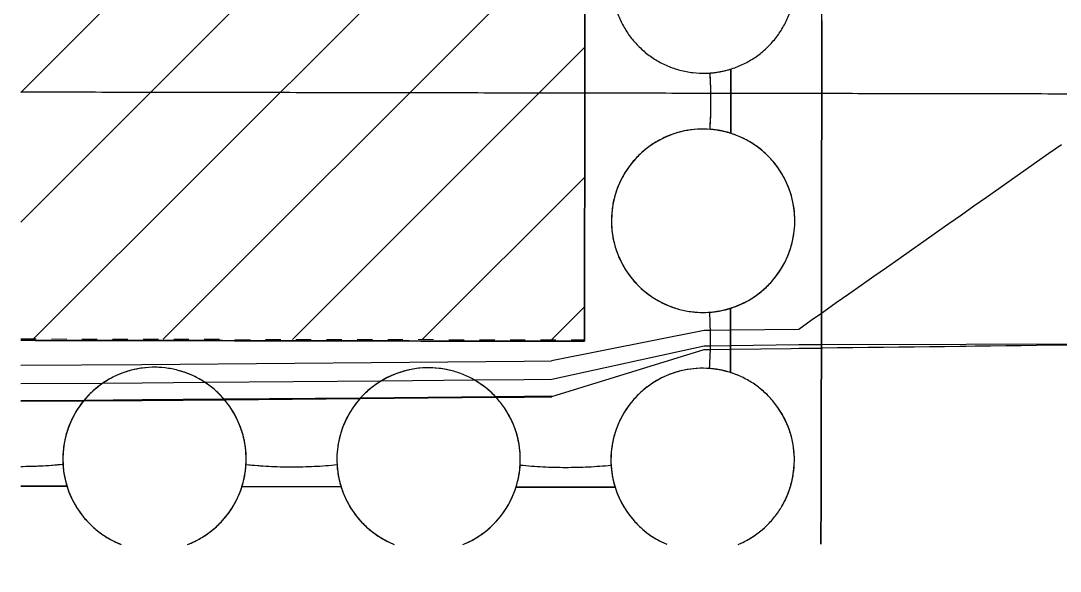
# Model space of a CAD drawing. Header units: metres. Extents: x -354 to -91, y 3 to 562.
# Drawn here: x -275.82 to -269.03, y 503.12 to 506.72 of the extents above; entities that cross this region are included whole.
import ezdxf

# ---------------------------------------------------------------- set-up
doc = ezdxf.new("R2010")
doc.units = ezdxf.units.M
doc.linetypes.add('JacobsDash', pattern=[0.0045, 0.003, -0.0015])
for name, color, linetype, lineweight in [('A-DETL', 7, 'Continuous', 13), ('A-DETL-GENF', 7, 'Continuous', 9), ('A-GENM', 7, 'Continuous', 25)]:
    doc.layers.add(name, color=color, linetype=linetype, lineweight=lineweight)

# ---------------------------------------------------------------- blocks, each defined once
blk = doc.blocks.new('T2DPAA-T2D-C3S-RW-M2D-100010_dwg-40802999-DRG-2873034 - CONSTRUCTION SEQUENCE STAGE A8')
at = {"color": 254, "lineweight": 25, "true_color": 0xdedede}
for p, q in [((8.7431, -591.7589), (8.5348, -590.9945)), ((8.4154, -591.4499), (8.3077, -591.0549)), ((8.4213, -591.4527), (8.3125, -591.0536)), ((8.5595, -591.5416), (8.4188, -591.0253)), ((8.5165, -591.8209), (8.4155, -591.4504)), ((8.5213, -591.8196), (8.4213, -591.4527)), ((8.6274, -591.7906), (8.5595, -591.5416)), ((8.6594, -592.3402), (8.5165, -591.8209)), ((8.6632, -592.3352), (8.5213, -591.8196)), ((8.7366, -592.1873), (8.6274, -591.7906)), ((9.043, -593.3006), (8.7366, -592.1873)), ((8.8947, -593.1949), (8.6594, -592.3402)), ((8.9008, -593.1982), (8.6632, -592.3352)), ((9.1312, -594.0544), (8.8947, -593.1949)), ((9.1342, -594.0464), (8.9008, -593.1982)), ((9.2046, -593.8876), (9.043, -593.3006)), ((9.7948, -595.326), (9.8302, -595.453)), ((9.8191, -595.3204), (9.8543, -595.4466)), ((9.951, -595.4211), (9.9156, -595.2939)), ((9.8302, -595.453), (9.99, -596.0262))]:
    blk.add_line(p, q, dxfattribs=at)
at = {"color": 254, "lineweight": 25, "true_color": 0xd0d0d0}
blk.add_line((9.99, -596.0262), (9.9918, -596.0327), dxfattribs=at)
at = {"color": 254, "lineweight": 25, "true_color": 0xdedede, "flags": 128}
for points in [[(9.4546, -594.3427), (9.4064, -594.1687), (8.7431, -591.7589)], [(9.3389, -594.3747), (9.2908, -594.2006), (9.2046, -593.8876)], [(9.2281, -594.4054), (9.1799, -594.2313), (9.1312, -594.0544)], [(9.2329, -594.4041), (9.1847, -594.23), (9.1347, -594.0481)], [(9.231, -594.4046), (9.7844, -595.2887), (9.7948, -595.326)], [(9.3418, -594.3739), (9.8085, -595.282), (9.8191, -595.3204)], [(9.9156, -595.2939), (9.9048, -595.2553), (9.4575, -594.3419)], [(10.2097, -595.9682), (10.1478, -595.9163), (10.0712, -595.852), (9.951, -595.4211)], [(9.8543, -595.4466), (9.9748, -595.8789), (10.0127, -596.0202)], [(9.99, -596.0262), (9.9649, -595.9364), (9.9508, -595.8856)]]:
    blk.add_lwpolyline(points, dxfattribs=at)
at = {"color": 254, "lineweight": 25, "true_color": 0xd0d0d0, "flags": 128}
for points in [[(11.6799, -597.2019), (11.6033, -597.1376), (11.5267, -597.0733), (11.4501, -597.009), (11.3734, -596.9448), (11.2968, -596.8805), (11.2202, -596.8162), (11.1436, -596.7519), (11.067, -596.6876), (10.9904, -596.6234), (10.9138, -596.5591), (10.8372, -596.4948), (10.7606, -596.4305), (10.684, -596.3663), (10.6074, -596.302), (10.5308, -596.2377), (10.4542, -596.1734), (10.3776, -596.1091), (10.301, -596.0449), (10.2244, -595.9806), (10.2097, -595.9682)], [(10.422, -597.5738), (10.395, -597.4775), (10.3681, -597.3812), (10.3412, -597.2849), (10.3142, -597.1886), (10.2873, -597.0923), (10.2604, -596.996), (10.2442, -596.9382), (10.2335, -596.8997), (10.2066, -596.8033), (10.1798, -596.707), (10.1529, -596.6107), (10.126, -596.5143), (10.0992, -596.418), (10.0723, -596.3217), (10.0455, -596.2254), (10.0186, -596.129), (9.9918, -596.0327), (9.99, -596.0262)], [(10.0127, -596.0202), (10.2575, -596.9345), (10.6067, -598.2342)]]:
    blk.add_lwpolyline(points, dxfattribs=at)
blk = doc.blocks.new('T2DPAA-T2D-PWC-RW-M2D-100010_RoadDesign_rvt-1-DRG-2873034 - CONSTRUCTION SEQUENCE STAGE A8')
at = {"color": 254, "lineweight": 25, "true_color": 0xd0d0d0, "rotation": 75.11694444444437}
blk.add_blockref('T2DPAA-T2D-C3S-RW-M2D-100010_dwg-40802999-DRG-2873034 - CONSTRUCTION SEQUENCE STAGE A8', (-1722.337, 648.0105), dxfattribs=at)
blk = doc.blocks.new('Foundations-Piles - Px-1200-66435320-DRG-2873034 - CONSTRUCTION SEQUENCE STAGE A8')
at = {"layer": 'A-GENM', "color": 9, "true_color": 0xbebebe}
for start, end in [(114.85692, 171.79501), (114.54545, 122.72727), (114.54545, 114.85692), (106.36364, 114.54545), (112.74436, 114.54545), (9.16471, 112.74436), (98.18182, 106.36364), (90, 98.18182), (81.81818, 90), (73.63636, 81.81818), (65.45455, 73.63636), (57.27273, 65.45455), (122.72727, 130.90909), (49.09091, 57.27273), (130.90909, 139.09091), (40.90909, 49.09091), (139.09091, 147.27273), (32.72727, 40.90909), (147.27273, 155.45455), (24.54545, 32.72727), (155.45455, 163.63636), (16.36364, 24.54545), (163.63636, 171.79501), (8.18182, 16.36364), (8.18182, 9.16471), (6.6145, 8.18182), (0, 8.18182), (1.49825, 6.6145), (351.81818, 0), (0, 1.49825), (358.90106, 0), (351.81818, 358.90106), (343.63636, 351.81818), (343.63636, 351.81818), (335.45455, 343.63636), (335.45455, 343.63636), (253.63636, 335.45455), (327.27273, 335.45455), (319.09091, 327.27273), (217.642, 220.90909), (217.642, 220.90909), (220.90909, 237.27273), (220.90909, 229.09091), (310.90909, 319.09091), (229.09091, 237.27273), (302.72727, 310.90909), (237.27273, 245.45455), (237.27273, 245.45455), (294.54545, 302.72727), (245.45455, 253.50279), (245.45455, 253.50279), (253.63636, 261.81818), (261.81818, 270), (270, 278.18182), (278.18182, 286.36364), (286.36364, 294.54545)]:
    blk.add_arc((0, 0), 0.6, start, end, dxfattribs=at)
blk = doc.blocks.new('Foundations-Piles - Px-1200-66435321-DRG-2873034 - CONSTRUCTION SEQUENCE STAGE A8')
at = {"layer": 'A-GENM', "color": 9, "true_color": 0xbebebe}
for start, end in [(9.18593, 180), (114.54545, 122.72727), (106.36364, 114.54545), (98.18182, 106.36364), (90, 98.18182), (81.81818, 90), (73.63636, 81.81818), (65.45455, 73.63636), (57.27273, 65.45455), (122.72727, 130.90909), (49.09091, 57.27273), (130.90909, 139.09091), (40.90909, 49.09091), (139.09091, 147.27273), (32.72727, 40.90909), (147.27273, 155.45455), (24.54545, 32.72727), (155.45455, 163.63636), (16.36364, 24.54545), (163.63636, 171.81818), (8.18182, 16.36364), (171.81818, 180), (8.18182, 9.18593), (6.58067, 8.18182), (0, 8.18182), (1.55566, 6.58067), (180, 188.18182), (180, 188.18182), (351.81818, 0), (0, 1.55566), (358.85895, 0), (205.00545, 358.85895), (188.18182, 189.78494), (188.18182, 189.78494), (189.85499, 202.99039), (189.85499, 196.36364), (343.63636, 351.81818), (196.36364, 204.54545), (335.45455, 343.63636), (202.99039, 204.54545), (204.54545, 205.00545), (204.54545, 212.72727), (327.27273, 335.45455), (212.72727, 220.90909), (319.09091, 327.27273), (220.90909, 229.09091), (310.90909, 319.09091), (229.09091, 237.27273), (302.72727, 310.90909), (237.27273, 245.45455), (294.54545, 302.72727), (245.45455, 253.63636), (253.63636, 261.81818), (261.81818, 270), (270, 278.18182), (278.18182, 286.36364), (286.36364, 294.54545)]:
    blk.add_arc((0, 0), 0.6, start, end, dxfattribs=at)
blk = doc.blocks.new('Foundations-Piles - Px-1200-66435322-DRG-2873034 - CONSTRUCTION SEQUENCE STAGE A8')
at = {"layer": 'A-GENM', "color": 9, "true_color": 0xbebebe}
for start, end in [(114.54545, 122.72727), (114.54545, 122.72727), (106.36364, 114.54545), (106.36364, 114.54545), (98.18182, 106.36364), (98.18182, 106.36364), (90, 98.18182), (90, 98.18182), (81.81818, 90), (81.81818, 90), (73.63636, 81.81818), (73.63636, 81.81818), (65.45455, 73.63636), (65.45455, 73.63636), (57.27273, 65.45455), (57.27273, 65.45455), (122.72727, 130.90909), (122.72727, 130.90909), (49.09091, 57.27273), (49.09091, 57.27273), (130.90909, 139.09091), (130.90909, 139.09091), (40.90909, 49.09091), (40.90909, 49.09091), (139.09091, 147.27273), (139.09091, 147.27273), (32.72727, 40.90909), (32.72727, 40.90909), (147.27273, 155.45455), (147.27273, 155.45455), (24.54545, 32.72727), (24.54545, 32.72727), (155.45455, 163.63636), (155.45455, 163.63636), (16.36364, 24.54545), (16.36364, 24.54545), (163.63636, 171.81818), (163.63636, 171.81818), (9.16471, 16.36364), (8.18182, 16.36364), (171.81818, 180), (171.81818, 180), (6.6145, 9.16471), (0, 8.18182), (1.49825, 6.6145), (180, 188.18182), (180, 188.18182), (351.81818, 0), (0, 1.49825), (358.90106, 0), (351.81818, 358.90106), (188.18182, 196.36364), (188.18182, 196.36364), (343.63636, 351.81818), (343.63636, 351.81818), (196.36364, 202.93324), (196.36364, 204.54545), (335.45455, 343.63636), (335.45455, 343.63636), (202.93324, 204.54545), (204.54545, 205.02235), (204.54545, 212.72727), (205.02235, 212.72727), (327.27273, 335.45455), (327.27273, 335.45455), (212.72727, 220.90909), (212.72727, 220.90909), (319.09091, 327.27273), (319.09091, 327.27273), (220.90909, 229.09091), (220.90909, 229.09091), (310.90909, 319.09091), (310.90909, 319.09091), (229.09091, 237.27273), (229.09091, 237.27273), (302.72727, 310.90909), (302.72727, 310.90909), (237.27273, 245.45455), (237.27273, 245.45455), (294.54545, 302.72727), (294.54545, 302.72727), (245.45455, 253.63636), (245.45455, 253.63636), (253.63636, 261.81818), (253.63636, 261.81818), (261.81818, 270), (261.81818, 270), (270, 278.18182), (270, 278.18182), (278.18182, 286.36364), (278.18182, 286.36364), (286.36364, 294.54545), (286.36364, 294.54545)]:
    blk.add_arc((0, 0), 0.6, start, end, dxfattribs=at)
blk = doc.blocks.new('Foundations-Piles - Px-1200-66435334-DRG-2873034 - CONSTRUCTION SEQUENCE STAGE A8')
at = {"layer": 'A-GENM', "color": 9, "true_color": 0xbebebe}
for start, end in [(114.85692, 172.72251), (114.54545, 122.72727), (114.54545, 114.85692), (106.36364, 114.54545), (112.74436, 114.54545), (0, 112.74436), (98.18182, 106.36364), (90, 98.18182), (81.81818, 90), (73.63636, 81.81818), (65.45455, 73.63636), (57.27273, 65.45455), (122.72727, 130.90909), (49.09091, 57.27273), (130.90909, 139.09091), (40.90909, 49.09091), (139.09091, 147.27273), (32.72727, 40.90909), (147.27273, 155.45455), (24.54545, 32.72727), (155.45455, 163.63636), (16.36364, 24.54545), (163.63636, 171.81818), (8.18182, 16.36364), (171.81818, 172.72251), (0, 8.18182), (351.81818, 0), (351.81818, 0), (343.63636, 351.81818), (343.63636, 351.81818), (327.27273, 343.63636), (335.45455, 343.63636), (327.27273, 335.45455), (319.09091, 327.27273), (319.09091, 327.27273), (216.82657, 268.78954), (216.82657, 220.90909), (220.90909, 229.09091), (279.62523, 319.09091), (310.90909, 319.09091), (229.09091, 237.27273), (302.72727, 310.90909), (237.27273, 245.45455), (294.54545, 302.72727), (245.45455, 253.63636), (253.63636, 261.81818), (261.81818, 270), (268.78954, 270), (270, 278.18182), (270, 271.84448), (271.84448, 276.52848), (276.52848, 278.18182), (278.18182, 286.36364), (278.18182, 279.62523), (286.36364, 294.54545)]:
    blk.add_arc((0, 0), 0.6, start, end, dxfattribs=at)
blk = doc.blocks.new('Foundations-Piles - Px-1200-66435335-DRG-2873034 - CONSTRUCTION SEQUENCE STAGE A8')
at = {"layer": 'A-GENM', "color": 9, "true_color": 0xbebebe}
for start, end in [(114.85692, 173.65938), (114.54545, 122.72727), (114.54545, 114.85692), (106.36364, 114.54545), (112.74436, 114.54545), (49.09091, 112.74436), (98.18182, 106.36364), (90, 98.18182), (81.81818, 90), (73.63636, 81.81818), (65.45455, 73.63636), (57.27273, 65.45455), (122.72727, 130.90909), (49.09091, 57.27273), (130.90909, 139.09091), (8.18182, 49.09091), (40.90909, 49.09091), (139.09091, 147.27273), (32.72727, 40.90909), (147.27273, 155.45455), (24.54545, 32.72727), (155.45455, 163.63636), (16.36364, 24.54545), (163.63636, 171.81818), (8.18182, 16.36364), (171.81818, 173.65938), (0, 8.18182), (0, 8.18182), (279.62523, 0), (351.81818, 0), (343.63636, 351.81818), (335.45455, 343.63636), (327.27273, 335.45455), (319.09091, 327.27273), (216.01114, 268.78954), (216.01114, 220.90909), (220.90909, 229.09091), (310.90909, 319.09091), (229.09091, 237.27273), (302.72727, 310.90909), (237.27273, 245.45455), (294.54545, 302.72727), (245.45455, 253.63636), (253.63636, 261.81818), (261.81818, 270), (268.78954, 270), (270, 278.18182), (270, 271.84448), (271.84448, 276.52848), (276.52848, 278.18182), (278.18182, 286.36364), (278.18182, 279.62523), (286.36364, 294.54545)]:
    blk.add_arc((0, 0), 0.6, start, end, dxfattribs=at)
blk = doc.blocks.new('Shotcrete Adaptive v1 - 1200 Dia Pile _ 1_7929 Spacing-66571863-DRG-2873034 - CONSTRUCTION SEQUENCE STAGE A8')
at = {"layer": 'A-GENM', "color": 9, "true_color": 0xbebebe}
for p, q in [((-0.3241, 0.18), (-0.0221, 0.18)), ((-0.0221, 0.18), (-0.3241, 0.18))]:
    blk.add_line(p, q, dxfattribs=at)
for centre, radius, start, end in [((-0.8964, 0), 0.6, 10.0737, 17.4576), ((-0.8964, 0), 0.6, 10.40398, 17.4576), ((-0.8964, 0), 0.6, 10.0737, 10.40398), ((-0.8964, 0), 0.6, 7.96431, 10.0737), ((-0.8964, 0), 0.6, 7.96431, 10.0737), ((-0.8964, 0), 0.6, 3.35036, 7.96431), ((-0.8964, 0), 0.6, 3.35036, 7.96431), ((0, -2.92), 2.97, 90.42228, 95.74839), ((0, -2.92), 2.97, 92.87419, 95.74839), ((0, -2.92), 2.97, 90.42228, 92.87419)]:
    blk.add_arc(centre, radius, start, end, dxfattribs=at)
blk = doc.blocks.new('Shotcrete Adaptive v1 - 1200 Dia Pile _ 1_7929 Spacing-66571866-DRG-2873034 - CONSTRUCTION SEQUENCE STAGE A8')
at = {"layer": 'A-GENM', "color": 9, "true_color": 0xbebebe}
for p, q in [((-0.3241, 0.18), (0.3241, 0.18)), ((0.3241, 0.18), (-0.3241, 0.18))]:
    blk.add_line(p, q, dxfattribs=at)
for centre, radius, start, end in [((-0.8964, 0), 0.6, 10.0737, 17.4576), ((-0.8964, 0), 0.6, 10.40398, 17.4576), ((0.8965, 0), 0.6, 165.20537, 167.05991), ((0.8965, 0), 0.6, 165.20537, 167.05991), ((0.8965, 0), 0.6, 164.95149, 165.18166), ((0.8965, 0), 0.6, 164.95149, 165.18166), ((0.8965, 0), 0.6, 164.01309, 164.56302), ((0.8965, 0), 0.6, 164.01309, 164.56302), ((0.8965, 0), 0.6, 162.5424, 164.01309), ((0.8965, 0), 0.6, 162.5424, 164.01309), ((-0.8964, 0), 0.6, 10.0737, 10.40398), ((-0.8964, 0), 0.6, 7.96431, 10.0737), ((-0.8964, 0), 0.6, 7.96431, 10.0737), ((-0.8964, 0), 0.6, 3.35036, 7.96431), ((-0.8964, 0), 0.6, 3.35036, 7.96431), ((0.8965, 0), 0.6, 173.40836, 173.63869), ((0.8965, 0), 0.6, 173.40836, 173.63869), ((0.8965, 0), 0.6, 171.75172, 173.39264), ((0.8965, 0), 0.6, 171.75172, 173.39264), ((0.8965, 0), 0.6, 167.05991, 171.75172), ((0.8965, 0), 0.6, 169.59602, 171.75172), ((0.8965, 0), 0.6, 167.05991, 169.59602), ((0, -2.92), 2.97, 92.87419, 95.74839), ((0, -2.92), 2.97, 92.87419, 95.74839), ((0, -2.92), 2.97, 84.25161, 92.87419), ((0, -2.92), 2.97, 90, 92.87419), ((0, -2.92), 2.97, 87.12581, 90), ((0, -2.92), 2.97, 84.25161, 87.12581), ((0.8965, 0), 0.6, 174.83994, 176.64964), ((0.8965, 0), 0.6, 174.83994, 176.64964), ((0.8965, 0), 0.6, 173.69145, 174.83994), ((0.8965, 0), 0.6, 173.69145, 174.83994)]:
    blk.add_arc(centre, radius, start, end, dxfattribs=at)
blk = doc.blocks.new('Shotcrete Adaptive v1 - 1200 Dia Pile _ 1_7929 Spacing-66571869-DRG-2873034 - CONSTRUCTION SEQUENCE STAGE A8')
at = {"layer": 'A-GENM', "color": 9, "true_color": 0xbebebe}
for p, q in [((-0.3241, 0.18), (0.3241, 0.18)), ((0.3241, 0.18), (-0.3241, 0.18))]:
    blk.add_line(p, q, dxfattribs=at)
for centre, radius, start, end in [((-0.8964, 0), 0.6, 10.0737, 17.4576), ((-0.8964, 0), 0.6, 10.40398, 17.4576), ((0.8965, 0), 0.6, 165.20537, 167.05991), ((0.8965, 0), 0.6, 165.20537, 167.05991), ((0.8965, 0), 0.6, 164.95149, 165.18166), ((0.8965, 0), 0.6, 164.95149, 165.18166), ((0.8965, 0), 0.6, 164.01309, 164.56302), ((0.8965, 0), 0.6, 164.01309, 164.56302), ((0.8965, 0), 0.6, 162.5424, 164.01309), ((0.8965, 0), 0.6, 162.5424, 164.01309), ((-0.8964, 0), 0.6, 10.0737, 10.40398), ((-0.8964, 0), 0.6, 7.9643, 10.0737), ((-0.8964, 0), 0.6, 7.9643, 10.0737), ((-0.8964, 0), 0.6, 3.35036, 7.9643), ((-0.8964, 0), 0.6, 3.35036, 7.9643), ((0.8965, 0), 0.6, 173.40836, 173.63869), ((0.8965, 0), 0.6, 173.40836, 173.63869), ((0.8965, 0), 0.6, 171.75172, 173.39264), ((0.8965, 0), 0.6, 171.75172, 173.39264), ((0.8965, 0), 0.6, 169.59602, 171.75172), ((0.8965, 0), 0.6, 169.59602, 171.75172), ((0.8965, 0), 0.6, 167.05991, 169.59602), ((0.8965, 0), 0.6, 167.05991, 169.59602), ((0, -2.92), 2.97, 84.26911, 95.74839), ((0, -2.92), 2.97, 92.87419, 95.74839), ((0, -2.92), 2.97, 90, 92.87419), ((0, -2.92), 2.97, 87.12581, 90), ((0, -2.92), 2.97, 84.26911, 87.12581), ((0.8965, 0), 0.6, 174.83994, 176.64964), ((0.8965, 0), 0.6, 174.83994, 176.64964), ((0.8965, 0), 0.6, 173.69145, 174.83994), ((0.8965, 0), 0.6, 173.69145, 174.83994)]:
    blk.add_arc(centre, radius, start, end, dxfattribs=at)
blk = doc.blocks.new('Shotcrete Adaptive v1 - 1200 Dia Pile _ 1_5653 Spacing-66571872-DRG-2873034 - CONSTRUCTION SEQUENCE STAGE A8')
at = {"layer": 'A-GENM', "color": 9, "true_color": 0xbebebe}
for p, q in [((-0.2103, 0.18), (0.2103, 0.18)), ((0.2103, 0.18), (-0.2103, 0.18))]:
    blk.add_line(p, q, dxfattribs=at)
for centre, radius, start, end in [((-0.7826, 0), 0.6, 10.8448, 17.4576), ((-0.7826, 0), 0.6, 10.8448, 17.4576), ((0.7827, 0), 0.6, 166.71315, 171.8364), ((0.7827, 0), 0.6, 166.71315, 169.1552), ((0.7827, 0), 0.6, 164.12318, 166.71315), ((0.7827, 0), 0.6, 164.12318, 166.71315), ((0.7827, 0), 0.6, 162.5424, 164.12318), ((0.7827, 0), 0.6, 162.5424, 164.12318), ((-0.7826, 0), 0.6, 10.2222, 10.8448), ((-0.7826, 0), 0.6, 10.2222, 10.8448), ((-0.7826, 0), 0.6, 9.69177, 9.9608), ((-0.7826, 0), 0.6, 9.69177, 9.9608), ((-0.7826, 0), 0.6, 8.21135, 9.47956), ((-0.7826, 0), 0.6, 8.21135, 9.47956), ((-0.7826, 0), 0.6, 4.232, 8.21135), ((-0.7826, 0), 0.6, 4.232, 8.21135), ((0.7827, 0), 0.6, 171.8364, 174.37971), ((0.7827, 0), 0.6, 171.8364, 174.37971), ((0.7827, 0), 0.6, 169.1552, 171.8364), ((0, -2.92), 2.97, 90.00956, 93.55744), ((0, -2.92), 2.97, 90.00956, 93.55744), ((0, -2.92), 2.97, 86.44256, 90), ((0, -2.92), 2.97, 86.44256, 90), ((0.7827, 0), 0.6, 174.37971, 175.768), ((0.7827, 0), 0.6, 174.37971, 175.768)]:
    blk.add_arc(centre, radius, start, end, dxfattribs=at)
blk = doc.blocks.new('Shotcrete Adaptive v1 - 1200 Dia Pile _ 1_5653 Spacing-66571878-DRG-2873034 - CONSTRUCTION SEQUENCE STAGE A8')
at = {"layer": 'A-GENM', "color": 9, "true_color": 0xbebebe}
for p, q in [((-0.2103, 0.18), (-0.0506, 0.18)), ((0.2103, 0.18), (-0.2103, 0.18)), ((-0.0506, 0.18), (0.2103, 0.18))]:
    blk.add_line(p, q, dxfattribs=at)
for centre, radius, start, end in [((-0.7826, 0), 0.6, 10.8448, 17.4576), ((-0.7826, 0), 0.6, 10.8448, 17.4576), ((0.7827, 0), 0.6, 166.75669, 171.78858), ((0.7827, 0), 0.6, 166.75669, 169.1552), ((0.7827, 0), 0.6, 164.06748, 166.75669), ((0.7827, 0), 0.6, 164.06748, 166.75669), ((0.7827, 0), 0.6, 162.5424, 164.06748), ((0.7827, 0), 0.6, 162.5424, 164.06748), ((-0.7826, 0), 0.6, 10.25305, 10.8448), ((-0.7826, 0), 0.6, 10.25305, 10.8448), ((-0.7826, 0), 0.6, 9.70313, 9.98204), ((-0.7826, 0), 0.6, 9.70313, 9.98204), ((-0.7826, 0), 0.6, 8.1683, 9.48312), ((-0.7826, 0), 0.6, 8.1683, 9.48312), ((-0.7826, 0), 0.6, 4.232, 8.1683), ((-0.7826, 0), 0.6, 4.232, 8.1683), ((0.7827, 0), 0.6, 171.78858, 174.38678), ((0.7827, 0), 0.6, 171.78858, 174.38678), ((0.7827, 0), 0.6, 169.1552, 171.78858), ((0, -2.92), 2.97, 90, 93.55744), ((0, -2.92), 2.97, 90.97594, 93.55744), ((0, -2.92), 2.97, 86.44256, 90.97594), ((0, -2.92), 2.97, 86.44256, 90), ((0.7827, 0), 0.6, 174.38678, 175.768), ((0.7827, 0), 0.6, 174.38678, 175.768)]:
    blk.add_arc(centre, radius, start, end, dxfattribs=at)
blk = doc.blocks.new('CappingBeam_RS39B_CB01A - CappingBeam_RS39B_CB01A-57939457-DRG-2873034 - CONSTRUCTION SEQUENCE STAGE A8')
at = {"layer": 'A-GENM', "color": 9, "true_color": 0xbebebe}
for p, q in [((95.5573, 37.0141), (95.8953, 37.1033)), ((95.2193, 36.9249), (95.5573, 37.0141)), ((94.8813, 36.8358), (95.2193, 36.9249)), ((94.5433, 36.7466), (94.8813, 36.8358)), ((94.2053, 36.6574), (94.5433, 36.7466)), ((93.8674, 36.5682), (94.2053, 36.6574)), ((93.5294, 36.479), (93.8674, 36.5682)), ((95.9577, 35.5167), (95.4532, 35.3836)), ((95.4532, 35.3836), (94.9487, 35.2505)), ((94.9487, 35.2505), (94.4442, 35.1174)), ((94.4442, 35.1174), (93.9396, 34.9842)), ((93.9396, 34.9842), (93.4351, 34.8511)), ((93.4351, 34.8511), (92.9306, 34.718)), ((92.9306, 34.718), (92.6431, 34.6421))]:
    blk.add_line(p, q, dxfattribs=at)
at = {"layer": 'A-GENM', "color": 253, "true_color": 0xa3a3a3, "flags": 128}
for points in [[(96.5713, 37.2817), (96.2333, 37.1925), (95.8953, 37.1033), (95.5573, 37.0141), (95.2193, 36.9249), (94.8813, 36.8358), (94.5433, 36.7466), (94.2053, 36.6574), (93.8674, 36.5682), (93.5294, 36.479)], [(92.6431, 34.6421), (92.9306, 34.718), (93.4351, 34.8511), (93.9396, 34.9842), (94.4442, 35.1174), (94.9487, 35.2505), (95.4532, 35.3836), (95.9577, 35.5167), (96.4622, 35.6498), (96.9667, 35.783)]]:
    blk.add_lwpolyline(points, dxfattribs=at)
at = {"layer": 'A-GENM', "color": 9, "true_color": 0xbebebe}
for points in [[(92.5888, 40.0438), (92.5905, 40.0372), (92.5922, 40.0307), (92.5939, 40.0242)], [(92.5939, 40.0242), (92.6979, 39.6303), (92.8018, 39.2364), (92.9057, 38.8425)], [(92.9057, 38.8425), (93.0097, 38.4486), (93.1136, 38.0547), (93.2176, 37.6608)], [(93.2176, 37.6608), (93.3215, 37.2669), (93.4254, 36.8729), (93.5294, 36.479)]]:
    blk.add_open_spline(points, degree=3, dxfattribs=at)
at = {"layer": 'A-GENM', "color": 253, "true_color": 0xa3a3a3}
blk.add_open_spline([(93.5294, 36.479), (93.4254, 36.8729), (93.2176, 37.6608), (92.9057, 38.8425), (92.6961, 39.6368), (92.5905, 40.0372), (92.5888, 40.0438)], degree=3, knots=[-1, -1, -1, -1, -0.8888889, -0.7777778, -0.6666667, -0.6648326, -0.6648326, -0.6648326, -0.6648326], dxfattribs=at)
blk = doc.blocks.new('Top of Pavement - RL A - Top of Pavement - RL A-68818558-DRG-2873034 - CONSTRUCTION SEQUENCE STAGE A8')
at = {"layer": 'A-GENM', "color": 253, "true_color": 0xa3a3a3}
for points, knots in [([(95.0992, 36.8932), (95.0814, 36.9606), (95.0358, 37.1336), (94.9622, 37.4123), (94.8786, 37.7293), (94.767, 38.1521), (94.6276, 38.6805), (94.4603, 39.3146), (94.3208, 39.843), (94.22, 40.225), (94.175, 40.3957), (94.1578, 40.4607)], [-0.3582662, -0.3582662, -0.3582662, -0.3582662, -0.35681818, -0.35454545, -0.35227273, -0.35, -0.34545455, -0.34090909, -0.33636364, -0.33409091, -0.33269284, -0.33269284, -0.33269284, -0.33269284]), ([(95.0992, 36.8932), (95.0814, 36.9606), (95.0358, 37.1336), (94.9622, 37.4123), (94.8786, 37.7293), (94.767, 38.1521), (94.6276, 38.6805), (94.4603, 39.3146), (94.3208, 39.843), (94.22, 40.225), (94.175, 40.3957), (94.1578, 40.4607)], [-0.3582662, -0.3582662, -0.3582662, -0.3582662, -0.35681818, -0.35454545, -0.35227273, -0.35, -0.34545455, -0.34090909, -0.33636364, -0.33409091, -0.33269284, -0.33269284, -0.33269284, -0.33269284]), ([(108.5597, -14.1175), (108.5454, -14.0632), (108.4753, -13.7975), (108.3494, -13.3205), (108.1821, -12.6862), (108.0426, -12.1577), (107.931, -11.7349), (107.8473, -11.4178), (107.7637, -11.1007), (107.6521, -10.6779), (107.5126, -10.1493), (107.3452, -9.5151), (107.1779, -8.8808), (107.0105, -8.2466), (106.8432, -7.6123), (106.7037, -7.0838), (106.5921, -6.661), (106.5084, -6.3438), (106.4247, -6.0267), (106.341, -5.7096), (106.2574, -5.3924), (106.1458, -4.9696), (106.0063, -4.441), (105.8389, -3.8068), (105.6716, -3.1725), (105.5042, -2.5383), (105.3647, -2.0097), (105.2531, -1.5869), (105.1695, -1.2697), (105.0858, -0.9526), (104.9742, -0.5298), (104.8348, -0.0014), (104.6674, 0.6327), (104.5001, 1.2668), (104.3328, 1.901), (104.1655, 2.5351), (103.9981, 3.1692), (103.8308, 3.8033), (103.6635, 4.4374), (103.4961, 5.0716), (103.3288, 5.7057), (103.1894, 6.2341), (103.0778, 6.6569), (102.9941, 6.9739), (102.9105, 7.291), (102.7989, 7.7138), (102.6595, 8.2422), (102.4921, 8.8763), (102.3248, 9.5105), (102.1575, 10.1446), (102.018, 10.6731), (101.9065, 11.0958), (101.8228, 11.4129), (101.7391, 11.73), (101.6555, 12.047), (101.5718, 12.3641), (101.4881, 12.6812), (101.4045, 12.9982), (101.2929, 13.421), (101.1535, 13.9495), (100.9861, 14.5836), (100.8188, 15.2177), (100.6515, 15.8519), (100.4841, 16.486), (100.3447, 17.0145), (100.2331, 17.4372), (100.1216, 17.86), (99.9821, 18.3884), (99.8148, 19.0226), (99.5917, 19.8681), (99.3686, 20.7136), (99.1454, 21.5592), (98.9781, 22.1933), (98.8108, 22.8274), (98.5877, 23.673), (98.3646, 24.5185), (98.1414, 25.364), (97.9741, 25.9981), (97.8347, 26.5266), (97.7231, 26.9493), (97.6394, 27.2664), (97.5558, 27.5835), (97.4442, 28.0062), (97.3048, 28.5347), (97.1375, 29.1688), (96.9701, 29.8029), (96.8028, 30.437), (96.6634, 30.9655), (96.5518, 31.3882), (96.4681, 31.7053), (96.3845, 32.0224), (96.3008, 32.3394), (96.2172, 32.6565), (96.1335, 32.9735), (96.0498, 33.2906), (95.9383, 33.7133), (95.7988, 34.2417), (95.6417, 34.8374), (95.5403, 35.2216), (95.4947, 35.3945)], [-0.723894, -0.723894, -0.723894, -0.723894, -0.7227273, -0.7181818, -0.7136364, -0.7090909, -0.7068182, -0.7045455, -0.7022727, -0.7, -0.6954545, -0.6909091, -0.6863636, -0.6818182, -0.6772727, -0.6727273, -0.6704545, -0.6681818, -0.6659091, -0.6636364, -0.6613636, -0.6590909, -0.6545455, -0.65, -0.6454545, -0.6409091, -0.6363636, -0.6340909, -0.6318182, -0.6295455, -0.6272727, -0.6227273, -0.6181818, -0.6136364, -0.6090909, -0.6045455, -0.6, -0.5954545, -0.5909091, -0.5863636, -0.5818182, -0.5772727, -0.575, -0.5727273, -0.5704545, -0.5681818, -0.5636364, -0.5590909, -0.5545455, -0.55, -0.5454545, -0.5431818, -0.5409091, -0.5386364, -0.5363636, -0.5340909, -0.5318182, -0.5295455, -0.5272727, -0.5227273, -0.5181818, -0.5136364, -0.5090909, -0.5045455, -0.5, -0.4977273, -0.4954545, -0.4909091, -0.4863636, -0.4818182, -0.4727273, -0.4681818, -0.4636364, -0.4590909, -0.4545455, -0.4454545, -0.4409091, -0.4363636, -0.4318182, -0.4295455, -0.4272727, -0.425, -0.4227273, -0.4181818, -0.4136364, -0.4090909, -0.4045455, -0.4, -0.3977273, -0.3954545, -0.3931818, -0.3909091, -0.3886364, -0.3863636, -0.3840909, -0.3818182, -0.3772727, -0.3727273, -0.3690093, -0.3690093, -0.3690093, -0.3690093]), ([(108.5597, -14.1175), (108.5454, -14.0632), (108.4753, -13.7975), (108.3494, -13.3205), (108.1821, -12.6862), (108.0426, -12.1577), (107.931, -11.7349), (107.8473, -11.4178), (107.7637, -11.1007), (107.6521, -10.6779), (107.5126, -10.1493), (107.3452, -9.5151), (107.1779, -8.8808), (107.0105, -8.2466), (106.8432, -7.6123), (106.7037, -7.0838), (106.5921, -6.661), (106.5084, -6.3438), (106.4247, -6.0267), (106.341, -5.7096), (106.2574, -5.3924), (106.1458, -4.9696), (106.0063, -4.441), (105.8389, -3.8068), (105.6716, -3.1725), (105.5042, -2.5383), (105.3647, -2.0097), (105.2531, -1.5869), (105.1695, -1.2697), (105.0858, -0.9526), (104.9742, -0.5298), (104.8348, -0.0014), (104.6674, 0.6327), (104.5001, 1.2668), (104.3328, 1.901), (104.1655, 2.5351), (103.9981, 3.1692), (103.8308, 3.8033), (103.6635, 4.4374), (103.4961, 5.0716), (103.3288, 5.7057), (103.1894, 6.2341), (103.0778, 6.6569), (102.9941, 6.9739), (102.9105, 7.291), (102.7989, 7.7138), (102.6595, 8.2422), (102.4921, 8.8763), (102.3248, 9.5105), (102.1575, 10.1446), (102.018, 10.6731), (101.9065, 11.0958), (101.8228, 11.4129), (101.7391, 11.73), (101.6555, 12.047), (101.5718, 12.3641), (101.4881, 12.6812), (101.4045, 12.9982), (101.2929, 13.421), (101.1535, 13.9495), (100.9861, 14.5836), (100.8188, 15.2177), (100.6515, 15.8519), (100.4841, 16.486), (100.3447, 17.0145), (100.2331, 17.4372), (100.1216, 17.86), (99.9821, 18.3884), (99.8148, 19.0226), (99.5917, 19.8681), (99.3686, 20.7136), (99.1454, 21.5592), (98.9781, 22.1933), (98.8108, 22.8274), (98.5877, 23.673), (98.3646, 24.5185), (98.1414, 25.364), (97.9741, 25.9981), (97.8347, 26.5266), (97.7231, 26.9493), (97.6394, 27.2664), (97.5558, 27.5835), (97.4442, 28.0062), (97.3048, 28.5347), (97.1375, 29.1688), (96.9701, 29.8029), (96.8028, 30.437), (96.6634, 30.9655), (96.5518, 31.3882), (96.4681, 31.7053), (96.3845, 32.0224), (96.3008, 32.3394), (96.2172, 32.6565), (96.1335, 32.9735), (96.0498, 33.2906), (95.9383, 33.7133), (95.7988, 34.2417), (95.6417, 34.8374), (95.5403, 35.2216), (95.4947, 35.3945)], [-0.723894, -0.723894, -0.723894, -0.723894, -0.7227273, -0.7181818, -0.7136364, -0.7090909, -0.7068182, -0.7045455, -0.7022727, -0.7, -0.6954545, -0.6909091, -0.6863636, -0.6818182, -0.6772727, -0.6727273, -0.6704545, -0.6681818, -0.6659091, -0.6636364, -0.6613636, -0.6590909, -0.6545455, -0.65, -0.6454545, -0.6409091, -0.6363636, -0.6340909, -0.6318182, -0.6295455, -0.6272727, -0.6227273, -0.6181818, -0.6136364, -0.6090909, -0.6045455, -0.6, -0.5954545, -0.5909091, -0.5863636, -0.5818182, -0.5772727, -0.575, -0.5727273, -0.5704545, -0.5681818, -0.5636364, -0.5590909, -0.5545455, -0.55, -0.5454545, -0.5431818, -0.5409091, -0.5386364, -0.5363636, -0.5340909, -0.5318182, -0.5295455, -0.5272727, -0.5227273, -0.5181818, -0.5136364, -0.5090909, -0.5045455, -0.5, -0.4977273, -0.4954545, -0.4909091, -0.4863636, -0.4818182, -0.4727273, -0.4681818, -0.4636364, -0.4590909, -0.4545455, -0.4454545, -0.4409091, -0.4363636, -0.4318182, -0.4295455, -0.4272727, -0.425, -0.4227273, -0.4181818, -0.4136364, -0.4090909, -0.4045455, -0.4, -0.3977273, -0.3954545, -0.3931818, -0.3909091, -0.3886364, -0.3863636, -0.3840909, -0.3818182, -0.3772727, -0.3727273, -0.3690093, -0.3690093, -0.3690093, -0.3690093])]:
    blk.add_open_spline(points, degree=3, knots=knots, dxfattribs=at)
at = {"layer": 'A-GENM', "color": 9, "true_color": 0xbebebe}
for points, knots in [([(95.2969, 36.1441), (95.2411, 36.3555), (95.1752, 36.6052), (95.1093, 36.8549), (95.0992, 36.8932)], [-0.363636364, -0.363636364, -0.363636364, -0.363636364, -0.359090909, -0.358266203, -0.358266203, -0.358266203, -0.358266203]), ([(95.3092, 36.0972), (95.3051, 36.1128), (95.2452, 36.3398), (95.1752, 36.6052), (95.1093, 36.8549), (95.0992, 36.8932)], [-0.363972436, -0.363972436, -0.363972436, -0.363972436, -0.363636364, -0.359090909, -0.358266203, -0.358266203, -0.358266203, -0.358266203]), ([(95.4947, 35.3945), (95.4845, 35.433), (95.4339, 35.6248), (95.3833, 35.8167), (95.3428, 35.97)], [-0.369009298, -0.369009298, -0.369009298, -0.369009298, -0.368181818, -0.364884343, -0.364884343, -0.364884343, -0.364884343]), ([(95.4947, 35.3945), (95.4845, 35.433), (95.4339, 35.6248), (95.3833, 35.8167), (95.3428, 35.97)], [-0.369009298, -0.369009298, -0.369009298, -0.369009298, -0.368181818, -0.364884343, -0.364884343, -0.364884343, -0.364884343])]:
    blk.add_open_spline(points, degree=3, knots=knots, dxfattribs=at)
for points in [[(95.3092, 36.0972), (95.3051, 36.1128), (95.301, 36.1285), (95.2969, 36.1441)], [(95.3428, 35.97), (95.3316, 36.0124), (95.3204, 36.0548), (95.3092, 36.0972)], [(95.3428, 35.97), (95.3316, 36.0124), (95.3204, 36.0548), (95.3092, 36.0972)]]:
    blk.add_open_spline(points, degree=3, dxfattribs=at)
blk = doc.blocks.new('T2DPAA-T2D-C3S-RS-M3D-100334_rvt-1-DRG-2873034 - CONSTRUCTION SEQUENCE STAGE A8')
at = {"layer": 'A-GENM', "color": 253, "lineweight": 25, "true_color": 0xa3a3a3}
for name, p, rotation in [('Top of Pavement - RL A - Top of Pavement - RL A-68818558-DRG-2873034 - CONSTRUCTION SEQUENCE STAGE A8', (-1134.0578, 404.8616), 75.11694444444437), ('CappingBeam_RS39B_CB01A - CappingBeam_RS39B_CB01A-57939457-DRG-2873034 - CONSTRUCTION SEQUENCE STAGE A8', (-1134.0578, 404.8616), 75.11694444444437), ('Foundations-Piles - Px-1200-66435322-DRG-2873034 - CONSTRUCTION SEQUENCE STAGE A8', (-1144.5111, 506.9771), 75.11694444444437), ('Shotcrete Adaptive v1 - 1200 Dia Pile _ 1_5653 Spacing-66571878-DRG-2873034 - CONSTRUCTION SEQUENCE STAGE A8', (-1144.5126, 506.1944), 269.8981467443982), ('Foundations-Piles - Px-1200-66435321-DRG-2873034 - CONSTRUCTION SEQUENCE STAGE A8', (-1144.5139, 505.4117), 75.11694444444437), ('Shotcrete Adaptive v1 - 1200 Dia Pile _ 1_5653 Spacing-66571872-DRG-2873034 - CONSTRUCTION SEQUENCE STAGE A8', (-1144.5153, 504.6291), 269.8981467433157), ('Foundations-Piles - Px-1200-66435335-DRG-2873034 - CONSTRUCTION SEQUENCE STAGE A8', (-1148.1024, 503.8528), 75.11694444444437), ('Foundations-Piles - Px-1200-66435334-DRG-2873034 - CONSTRUCTION SEQUENCE STAGE A8', (-1146.3095, 503.8496), 75.11694444444437), ('Foundations-Piles - Px-1200-66435320-DRG-2873034 - CONSTRUCTION SEQUENCE STAGE A8', (-1144.5167, 503.8464), 75.11694444444437), ('Shotcrete Adaptive v1 - 1200 Dia Pile _ 1_7929 Spacing-66571863-DRG-2873034 - CONSTRUCTION SEQUENCE STAGE A8', (-1148.9988, 503.8544), 179.8981453730547), ('Shotcrete Adaptive v1 - 1200 Dia Pile _ 1_7929 Spacing-66571866-DRG-2873034 - CONSTRUCTION SEQUENCE STAGE A8', (-1147.206, 503.8512), 179.8981453730582), ('Shotcrete Adaptive v1 - 1200 Dia Pile _ 1_7929 Spacing-66571869-DRG-2873034 - CONSTRUCTION SEQUENCE STAGE A8', (-1145.4131, 503.848), 179.8981453895506)]:
    blk.add_blockref(name, p, dxfattribs=dict(at, rotation=rotation))

msp = doc.modelspace()

# ---------------------------------------------------------------- hatches: boundary and pattern name
at = {"layer": 'A-DETL-GENF'}
h = msp.add_hatch(dxfattribs=at)
h.set_pattern_fill('FP_5', color=256, style=0, pattern_type=2)
h.set_pattern_definition([(45, (-500.2926, -694.024), (-0.42426407, 0.42426407), [])])
h.paths.add_polyline_path([(-272.1379, 504.6318), (-272.1379, 504.6318), (-272.1294, 509.3818), (-269.0162, 509.3762), (-269.0148, 509.6107), (-269.0076, 509.6107), (-269.0057, 509.3762), (-268.7337, 509.3757), (-268.6415, 509.9047), (-268.6413, 509.9058), (-266.763, 520.687), (-275.8246, 520.687), (-275.8246, 504.6383), (-272.1654, 504.6318)])
h.paths.add_polyline_path([(-273.8828, 509.0899), (-273.8828, 509.0899), (-273.8828, 509.0931)])
h.paths.add_polyline_path([(-274.2737, 509.6307), (-274.2737, 509.6307), (-274.2676, 509.6307)])
h.paths.add_polyline_path([(-271.0049, 509.7056), (-271.0029, 509.7058), (-271.0029, 509.7058)])
h.paths.add_polyline_path([(-273.3992, 509.708), (-273.3992, 509.708), (-273.3651, 509.708)])
h.paths.add_polyline_path([(-269.6625, 509.7249), (-269.6625, 509.7249), (-269.6571, 509.7249)])
h.paths.add_polyline_path([(-270.3151, 509.7259), (-270.3151, 509.7259), (-270.3123, 509.7259)])
h.paths.add_polyline_path([(-268.6415, 509.9047), (-268.6415, 509.9051), (-268.6461, 509.9051)])

# ---------------------------------------------------------------- linework, layer by layer
at = {"layer": 'A-DETL', "color": 143, "linetype": 'JacobsDash', "lineweight": 15, "true_color": 0x78aac8}
for p, q in [((-272.1379, 504.6318), (-272.1294, 509.3818)), ((-275.8246, 504.6383), (-272.1379, 504.6318))]:
    msp.add_line(p, q, dxfattribs=at)

# ---------------------------------------------------------------- block references
at = {"lineweight": 5}
for name in ['T2DPAA-T2D-C3S-RS-M3D-100334_rvt-1-DRG-2873034 - CONSTRUCTION SEQUENCE STAGE A8', 'T2DPAA-T2D-PWC-RW-M2D-100010_RoadDesign_rvt-1-DRG-2873034 - CONSTRUCTION SEQUENCE STAGE A8']:
    msp.add_blockref(name, (873.1524, 0), dxfattribs=at)

doc.saveas('drawing.dxf')
